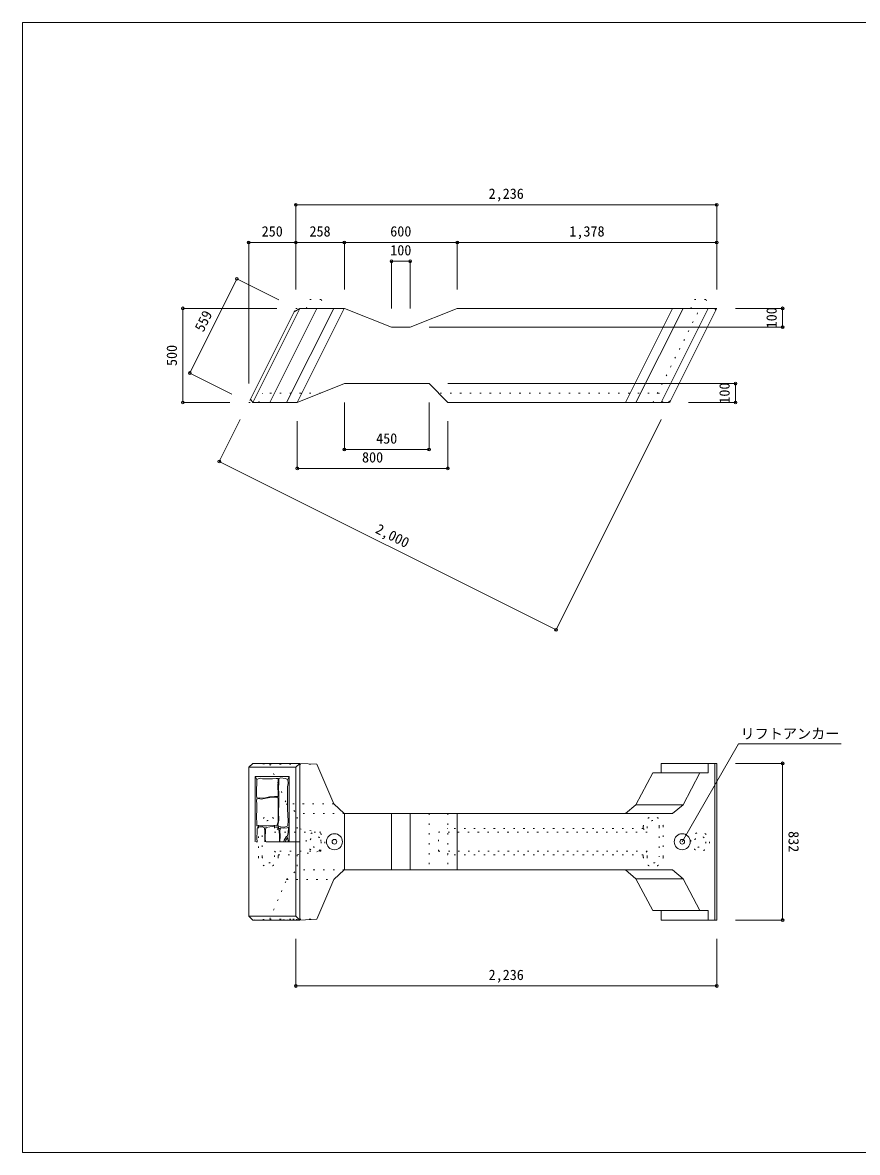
# Model space of a CAD drawing. Units: millimetres, scale not verified. Extents: x 165 to 8745, y 150 to 6150.
# Drawn here: x 165 to 4600, y 150 to 6150 of the extents above; entities that cross this region are included whole.
import ezdxf
from ezdxf.enums import TextEntityAlignment as Align

# ---------------------------------------------------------------- set-up
doc = ezdxf.new("R2010")
doc.units = ezdxf.units.MM
doc.header["$LTSCALE"] = 30
doc.header["$PDMODE"] = 32
doc.header["$PDSIZE"] = 15
doc.linetypes.add('DASHED_DOTTED', pattern=[9.25, 6, -1.5, 0.25, -1.5])
doc.linetypes.add('DOTTED', pattern=[1.75, 0.25, -1.5])
for name, color, linetype, lineweight in [('_0-0_', 7, 'Continuous', 18), ('_0-1_', 7, 'Continuous', 18), ('_0-2_', 4, 'Continuous', 9)]:
    doc.layers.add(name, color=color, linetype=linetype, lineweight=lineweight)
doc.styles.add('ＭＳ ゴシック', font='')
doc.styles.add('ＭＳ 明朝', font='')
doc.styles.get('ＭＳ ゴシック').set_extended_font_data('MS Gothic')
doc.styles.get('ＭＳ 明朝').set_extended_font_data('MS Mincho')

msp = doc.modelspace()

# ---------------------------------------------------------------- linework, layer by layer
at = {"layer": '_0-0_'}
for p, q in [((8745, 6150), (165, 6150)), ((165, 6150), (165, 150)), ((165, 150), (8745, 150))]:
    msp.add_line(p, q, dxfattribs=at)
at = {"layer": '_0-1_'}
for p, q in [((1388.59, 4132.5), (1638.59, 4632.5)), ((1478.04, 4132.5), (1728.04, 4632.5)), ((1567.48, 4132.5), (1817.48, 4632.5)), ((1607.29, 4614.61), (1638.59, 4632.5)), ((1623.38, 4132.5), (1873.38, 4632.5)), ((1638.59, 4632.5), (1874.23, 4632.5)), ((2124.23, 4532.5), (1874.23, 4632.5)), ((2224.23, 4532.5), (2474.23, 4632.5)), ((2474.23, 4632.5), (3842.3, 4632.5)), ((3367.51, 4132.5), (3617.51, 4632.5)), ((3423.42, 4132.5), (3673.42, 4632.5)), ((3807.58, 4632.5), (3557.58, 4132.5)), ((3847.83, 4623.56), (3606.77, 4141.44)), ((3842.3, 4632.5), (3847.83, 4623.56)), ((1375.18, 4150.39), (1607.29, 4614.61)), ((2224.23, 4532.5), (2124.23, 4532.5)), ((1874.23, 4232.5), (1624.23, 4132.5)), ((1874.23, 4232.5), (2324.23, 4232.5)), ((2324.23, 4232.5), (2424.23, 4132.5)), ((1375.18, 4150.39), (1388.59, 4132.5)), ((3592.3, 4132.5), (3606.77, 4141.44)), ((1388.59, 4132.5), (1624.23, 4132.5)), ((2424.23, 4132.5), (3592.3, 4132.5)), ((1388.59, 2216), (1366.23, 2196)), ((1366.23, 1404), (1366.23, 2196)), ((1616.23, 2196), (1366.23, 2196)), ((1388.59, 2216), (1638.59, 2216)), ((1638.59, 2216), (1616.23, 2196)), ((1616.23, 1404), (1616.23, 2196)), ((1638.59, 2216), (1728.04, 2211)), ((1638.59, 1384), (1638.59, 2216)), ((1728.04, 2211), (1817.48, 2001.1)), ((3512.86, 2166), (3423.42, 1996.6)), ((3807.58, 2166), (3512.86, 2166)), ((3557.58, 2166), (3557.58, 2216)), ((3852.3, 2216), (3557.58, 2216)), ((3762.86, 2166), (3673.42, 1996.6)), ((3807.58, 2166), (3807.58, 2216)), ((3842.3, 1384), (3842.3, 2216)), ((3852.3, 2216), (3852.3, 1384)), ((1401.23, 2146), (1581.23, 2146)), ((1401.23, 2146), (1408.73, 2131)), ((1401.23, 2146), (1401.23, 1800)), ((1409.27, 2106.23), (1406.83, 2083.38)), ((1415.8, 2133.16), (1408.73, 2131)), ((1408.73, 2131), (1409.27, 2106.23)), ((1427.63, 2138.05), (1415.8, 2133.16)), ((1439.06, 2133.16), (1427.63, 2138.05)), ((1457.82, 2133.97), (1439.06, 2133.16)), ((1471.29, 2133.16), (1457.82, 2133.97)), ((1492.5, 2133.97), (1471.29, 2133.16)), ((1511.27, 2136.42), (1492.5, 2133.97)), ((1522.28, 2134.79), (1511.27, 2136.42)), ((1521.06, 2093.17), (1521.87, 2119.28)), ((1521.87, 2119.28), (1522.28, 2134.79)), ((1525.59, 2112.65), (1524.7, 2085.99)), ((1536.25, 2138.41), (1525.59, 2135.75)), ((1525.59, 2135.75), (1525.59, 2112.65)), ((1560.68, 2135.75), (1536.25, 2138.41)), ((1573.73, 2131), (1560.68, 2135.75)), ((1572.23, 2092.21), (1575.34, 2109.98)), ((1581.23, 2146), (1573.73, 2131)), ((1575.34, 2109.98), (1573.73, 2131)), ((1581.23, 1800), (1581.23, 2146)), ((1406.83, 2083.38), (1406.83, 2050.75)), ((1408.05, 2046.67), (1406.83, 2050.75)), ((1408.05, 2046.67), (1408.46, 2031.98)), ((1520.26, 2039.35), (1522.69, 2044.21)), ((1522.69, 2055.64), (1521.06, 2093.17)), ((1522.69, 2044.21), (1522.69, 2055.64)), ((1524.7, 2085.99), (1525.59, 2054.01)), ((1525.59, 2054.01), (1526.48, 2002.48)), ((1571.34, 2022.91), (1572.23, 2051.34)), ((1572.23, 2051.34), (1572.23, 2092.21)), ((1409.68, 2026.27), (1408.05, 2020.56)), ((1408.05, 2020.56), (1409.68, 1996.89)), ((1408.46, 2031.98), (1426, 2032.8)), ((1409.68, 1996.89), (1408.87, 1975.68)), ((1418.66, 2028.72), (1409.68, 2026.27)), ((1432.94, 2026.27), (1418.66, 2028.72)), ((1426, 2032.8), (1448.52, 2031.8)), ((1449.66, 2028.72), (1432.94, 2026.27)), ((1448.52, 2031.8), (1476.28, 2038.91)), ((1478.22, 2035.24), (1449.66, 2028.72)), ((1476.28, 2038.91), (1489.39, 2038.91)), ((1500.25, 2036.06), (1478.22, 2035.24)), ((1489.39, 2038.91), (1503.6, 2039.35)), ((1516.57, 2035.24), (1500.25, 2036.06)), ((1503.6, 2039.35), (1516.26, 2039.35)), ((1516.26, 2039.35), (1520.26, 2039.35)), ((1522.69, 2031.98), (1516.57, 2035.24)), ((1521.87, 1961.81), (1522.28, 1995.26)), ((1522.28, 2014.84), (1522.69, 2031.98)), ((1522.28, 1995.26), (1522.28, 2014.84)), ((1526.48, 2002.48), (1525.15, 1958.94)), ((1571.79, 1975.83), (1571.34, 2022.91)), ((1817.48, 2001.1), (1873.38, 1950)), ((3367.51, 1950), (3423.42, 1996.6)), ((3673.42, 1996.6), (3423.42, 1996.6)), ((3617.51, 1950), (3673.42, 1996.6)), ((1408.87, 1975.68), (1408.05, 1929.17)), ((1408.05, 1929.17), (1408.87, 1900.61)), ((1523.51, 1932.43), (1521.87, 1961.81)), ((1522.28, 1905.51), (1523.51, 1932.43)), ((1525.15, 1958.94), (1525.59, 1914.52)), ((1574.01, 1938.51), (1571.79, 1975.83)), ((1576.23, 1912.75), (1574.01, 1938.51)), ((3617.51, 1950), (1873.38, 1950)), ((1874.23, 1650), (1874.23, 1950)), ((2124.23, 1650), (2124.23, 1950)), ((2224.23, 1950), (2224.23, 1650)), ((2474.23, 1950), (2474.23, 1650)), ((1408.87, 1900.61), (1409.27, 1885.11)), ((1409.27, 1885.11), (1426.82, 1883.48)), ((1410.5, 1867.57), (1414.78, 1876.54)), ((1410.91, 1854.92), (1410.5, 1867.57)), ((1414.78, 1876.54), (1428.04, 1878.17)), ((1426.82, 1883.48), (1445.18, 1884.29)), ((1428.04, 1878.17), (1442.73, 1876.54)), ((1442.73, 1876.54), (1450.89, 1874.1)), ((1445.18, 1884.29), (1462.72, 1883.48)), ((1450.89, 1874.1), (1452.32, 1854.92)), ((1457.03, 1874.9), (1455.11, 1858.86)), ((1477.89, 1878.75), (1457.03, 1874.9)), ((1462.72, 1883.48), (1497.8, 1886.74)), ((1492.97, 1880.04), (1477.89, 1878.75)), ((1508.37, 1876.83), (1492.97, 1880.04)), ((1497.8, 1886.74), (1515.75, 1885.11)), ((1524.74, 1877.56), (1508.37, 1876.83)), ((1515.75, 1885.11), (1522.28, 1905.51)), ((1525.59, 1914.52), (1521.15, 1887.87)), ((1521.15, 1887.87), (1522.48, 1881.65)), ((1522.48, 1881.65), (1536.69, 1879.87)), ((1526.98, 1865.28), (1524.74, 1877.56)), ((1530.18, 1837.69), (1526.98, 1865.28)), ((1535.75, 1873.02), (1531.13, 1857.34)), ((1551.57, 1871.9), (1535.75, 1873.02)), ((1536.69, 1879.87), (1556.69, 1878.1)), ((1570.88, 1874.42), (1551.57, 1871.9)), ((1556.69, 1878.1), (1574.45, 1883.43)), ((1573.68, 1875.54), (1570.88, 1874.42)), ((1577.6, 1876.94), (1573.68, 1875.54)), ((1574.45, 1883.43), (1576.23, 1912.75)), ((1575.92, 1848.1), (1577.32, 1871.06)), ((1577.32, 1871.06), (1577.6, 1876.94)), ((1409.89, 1819.02), (1410.91, 1854.92)), ((1410.53, 1800), (1409.89, 1819.02)), ((1452.32, 1854.92), (1451.09, 1819.02)), ((1451.09, 1819.02), (1451.43, 1800)), ((1455.11, 1858.86), (1454.46, 1820.36)), ((1454.46, 1820.36), (1454.58, 1800)), ((1529.69, 1800), (1530.18, 1837.69)), ((1531.13, 1857.34), (1533.09, 1831.86)), ((1533.09, 1831.86), (1531.99, 1800)), ((1551.88, 1800), (1554.93, 1807.5)), ((1554.93, 1807.5), (1564.72, 1825.42)), ((1563.44, 1808.85), (1559.67, 1800)), ((1572.07, 1821.96), (1563.44, 1808.85)), ((1564.72, 1825.42), (1571.58, 1831.02)), ((1571.58, 1831.02), (1575.92, 1848.1)), ((1575.52, 1805.4), (1572.07, 1821.96)), ((1574.58, 1800), (1575.52, 1805.4)), ((1873.38, 1650), (1817.48, 1598.9)), ((3617.51, 1650), (1873.38, 1650)), ((3367.51, 1650), (3423.42, 1603.4)), ((3617.51, 1650), (3673.42, 1603.4)), ((1728.04, 1389), (1817.48, 1598.9)), ((3673.42, 1603.4), (3423.42, 1603.4)), ((3423.42, 1603.4), (3512.86, 1434)), ((3762.86, 1434), (3673.42, 1603.4)), ((1366.23, 1404), (1388.59, 1384)), ((1616.23, 1404), (1366.23, 1404)), ((1638.59, 1384), (1388.59, 1384)), ((1616.23, 1404), (1638.59, 1384)), ((1638.59, 1384), (1728.04, 1389)), ((3807.58, 1434), (3512.86, 1434)), ((3557.58, 1384), (3557.58, 1434)), ((3557.58, 1384), (3557.58, 1434)), ((3852.3, 1384), (3557.58, 1384)), ((3807.58, 1384), (3807.58, 1434))]:
    msp.add_line(p, q, dxfattribs=at)
at = {"layer": '_0-1_', "linetype": 'DOTTED'}
for p, q in [((1607.29, 4614.61), (1616.23, 4632.5)), ((1616.23, 4632.5), (1638.59, 4632.5)), ((1671.23, 4632.5), (1691.23, 4679.5)), ((1751.23, 4679.5), (1691.23, 4679.5)), ((1751.23, 4679.5), (1771.23, 4632.5)), ((3512.86, 4132.5), (3762.86, 4632.5)), ((3714.3, 4632.5), (3734.3, 4679.5)), ((3794.3, 4679.5), (3734.3, 4679.5)), ((3794.3, 4679.5), (3814.3, 4632.5)), ((3852.3, 4632.5), (3842.3, 4632.5)), ((3847.83, 4623.56), (3852.3, 4632.5)), ((1375.18, 4150.39), (1366.23, 4132.5)), ((1418.23, 4132.5), (1439.51, 4182.5)), ((1749.23, 4182.5), (1439.51, 4182.5)), ((3546.03, 4182.5), (2374.23, 4182.5)), ((3567.3, 4132.5), (3546.03, 4182.5)), ((3602.3, 4132.5), (3606.77, 4141.44)), ((1366.23, 4132.5), (1388.59, 4132.5)), ((3592.3, 4132.5), (3602.3, 4132.5)), ((1388.59, 2216), (1478.04, 2211)), ((1478.04, 2211), (1567.48, 2001.1)), ((1478.04, 2211), (1728.04, 2211)), ((1567.48, 2001.1), (1623.38, 1950)), ((1817.48, 2001.1), (1567.48, 2001.1)), ((1873.38, 1950), (1623.38, 1950)), ((1624.23, 1870), (1624.23, 1950)), ((2324.23, 1950), (2324.23, 1650)), ((2424.23, 1950), (2424.23, 1650)), ((1418.23, 1880), (1418.23, 1720)), ((1438.23, 1720), (1438.23, 1880)), ((1503.23, 1880), (1503.23, 1850)), ((1523.23, 1870), (1503.23, 1850)), ((1523.23, 1880), (1523.23, 1870)), ((1523.23, 1870), (1624.23, 1870)), ((1749.23, 1850), (1624.23, 1870)), ((2374.23, 1850), (2424.23, 1870)), ((3462.34, 1870), (2424.23, 1870)), ((3462.34, 1880), (3462.34, 1870)), ((3462.34, 1870), (3482.34, 1850)), ((3482.34, 1880), (3482.34, 1850)), ((3547.34, 1880), (3547.34, 1720)), ((3567.34, 1720), (3567.34, 1880)), ((1503.23, 1850), (1749.23, 1850)), ((1749.23, 1750), (1749.23, 1850)), ((3482.34, 1850), (2374.23, 1850)), ((2374.23, 1750), (2374.23, 1850)), ((1503.23, 1720), (1503.23, 1750)), ((1503.23, 1750), (1523.23, 1730)), ((1749.23, 1750), (1503.23, 1750)), ((1624.23, 1730), (1749.23, 1750)), ((2374.23, 1750), (2424.23, 1730)), ((2374.23, 1750), (3482.34, 1750)), ((3482.34, 1750), (3462.34, 1730)), ((3482.34, 1720), (3482.34, 1750)), ((1523.23, 1730), (1624.23, 1730)), ((1523.23, 1720), (1523.23, 1730)), ((1624.23, 1730), (1624.23, 1650)), ((3462.34, 1730), (2424.23, 1730)), ((3462.34, 1720), (3462.34, 1730)), ((1567.48, 1598.9), (1623.38, 1650)), ((1874.23, 1650), (1623.38, 1650)), ((1478.04, 1389), (1567.48, 1598.9)), ((1567.48, 1598.9), (1817.48, 1598.9)), ((1388.59, 1384), (1478.04, 1389)), ((1478.04, 1389), (1728.04, 1389)), ((1607.68, 1389), (1518.24, 1384)), ((1565.74, 1384), (1655.18, 1389))]:
    msp.add_line(p, q, dxfattribs=at)
at = {"layer": '_0-1_', "linetype": 'DASHED_DOTTED'}
msp.add_line((1638.59, 1800), (1366.23, 1800), dxfattribs=at)
at = {"layer": '_0-1_', "linetype": 'DOTTED'}
for centre, radius in [((1721.23, 1800), 50), ((1721.23, 1800), 30), ((3764.3, 1800), 50), ((3764.3, 1800), 30)]:
    msp.add_circle(centre, radius, dxfattribs=at)
at = {"layer": '_0-1_'}
for centre, radius in [((1821.73, 1800), 42.5), ((1821.73, 1800), 12.5), ((3668.8, 1800), 42.5), ((3668.8, 1800), 12.5)]:
    msp.add_circle(centre, radius, dxfattribs=at)
at = {"layer": '_0-1_', "linetype": 'DOTTED'}
for centre, radius, start, end in [((1470.73, 1880), 52.5, 0, 180), ((3514.84, 1880), 52.5, 0, 180), ((1470.73, 1880), 32.5, 0, 180), ((3514.84, 1880), 32.5, 0, 180), ((1470.73, 1720), 52.5, 180, 0), ((1470.73, 1720), 32.5, 180, 0), ((3514.84, 1720), 52.5, 180, 0), ((3514.84, 1720), 32.5, 180, 0)]:
    msp.add_arc(centre, radius, start, end, dxfattribs=at)
at = {"layer": '_0-2_'}
for p, q in [((1616.23, 5182.5), (1616.23, 4732.5)), ((1616.23, 5182.5), (3852.3, 5182.5)), ((3852.3, 5182.5), (3852.3, 4732.5)), ((1366.23, 4982.5), (3852.3, 4982.5)), ((1366.23, 4982.5), (1366.23, 4232.5)), ((1874.23, 4982.5), (2474.23, 4982.5)), ((1874.23, 4982.5), (1874.23, 4732.5)), ((2474.23, 4982.5), (2474.23, 4732.5)), ((2124.23, 4882.5), (2224.23, 4882.5)), ((2124.23, 4882.5), (2124.23, 4632.5)), ((2224.23, 4882.5), (2224.23, 4632.5)), ((1053.18, 4289.02), (1303.18, 4789.02)), ((1303.18, 4789.02), (1526.79, 4677.22)), ((1016.23, 4132.5), (1016.23, 4632.5)), ((1016.23, 4632.5), (1516.23, 4632.5)), ((4202.3, 4632.5), (3952.3, 4632.5)), ((4202.3, 4632.5), (4202.3, 4532.5)), ((4202.3, 4532.5), (2324.23, 4532.5)), ((1053.18, 4289.02), (1276.79, 4177.22)), ((3952.3, 4232.5), (2424.23, 4232.5)), ((3952.3, 4132.5), (3952.3, 4232.5)), ((1016.23, 4132.5), (1266.23, 4132.5)), ((1874.23, 3882.5), (1874.23, 4132.5)), ((2324.23, 3882.5), (2324.23, 4132.5)), ((3952.3, 4132.5), (3702.3, 4132.5)), ((1209.71, 3819.45), (1321.51, 4043.06)), ((1209.71, 3819.45), (1321.51, 4043.06)), ((1624.23, 3782.5), (1624.23, 4032.5)), ((2424.23, 3782.5), (2424.23, 4032.5)), ((2998.56, 2925.02), (3557.58, 4043.06)), ((2324.23, 3882.5), (1874.23, 3882.5)), ((1209.71, 3819.45), (2998.56, 2925.02)), ((1624.23, 3782.5), (2424.23, 3782.5)), ((4202.3, 2216), (3952.3, 2216)), ((4202.3, 2216), (4202.3, 1384)), ((4202.3, 1384), (3952.3, 1384)), ((1616.23, 1034), (1616.23, 1284)), ((3852.3, 1034), (3852.3, 1284)), ((1616.23, 1034), (3852.3, 1034))]:
    msp.add_line(p, q, dxfattribs=at)
at = {"layer": '_0-2_', "color": 7, "lineweight": 18}
for p, q in [((3668.8, 1800), (3968.8, 2319.62)), ((3968.8, 2319.62), (4513.8, 2319.62))]:
    msp.add_line(p, q, dxfattribs=at)
at = {"layer": '_0-2_'}
for p in [(1616.23, 5182.5), (3852.3, 5182.5), (1366.23, 4982.5), (1616.23, 4982.5), (1874.23, 4982.5), (2474.23, 4982.5), (3852.3, 4982.5), (2124.23, 4882.5), (2224.23, 4882.5), (1303.18, 4789.02), (1016.23, 4632.5), (4202.3, 4632.5), (4202.3, 4532.5), (1053.18, 4289.02), (3952.3, 4232.5), (1016.23, 4132.5), (3952.3, 4132.5), (1874.23, 3882.5), (2324.23, 3882.5), (1209.71, 3819.45), (1624.23, 3782.5), (2424.23, 3782.5), (2998.56, 2925.02), (4202.3, 2216), (4202.3, 1384), (1616.23, 1034), (3852.3, 1034)]:
    msp.add_point(p, dxfattribs=at)

# ---------------------------------------------------------------- texts
at = {"layer": '_0-2_', "style": 'ＭＳ ゴシック'}
for s, p in [('2,236', (2640.52, 5197.5)), ('250', (1434.98, 4997.5)), ('258', (1688.98, 4997.5)), ('600', (2117.98, 4997.5)), ('1,378', (3069.52, 4997.5)), ('100', (2117.98, 4897.5)), ('450', (2042.98, 3897.5)), ('800', (1967.98, 3797.5)), ('リフトアンカー', (3978.8, 2329.62)), ('2,236', (2640.52, 1049))]:
    msp.add_text(s, height=54.99, dxfattribs=at).set_placement(p, align=Align.BOTTOM_LEFT)
at = {"layer": '_0-2_'}
for s, rotation, style, p in [('100', 90, 'ＭＳ ゴシック', (4187.3, 4526.25)), ('559', 63.435, 'ＭＳ ゴシック', (1139.61, 4495.42)), ('500', 90, 'ＭＳ ゴシック', (1001.23, 4326.25)), ('100', 90, 'ＭＳ ゴシック', (3937.3, 4126.25)), ('2,000', 333.435, 'ＭＳ ゴシック', (2026.99, 3427.58)), ('832', 270, 'ＭＳ 明朝', (4217.3, 1856.25))]:
    msp.add_text(s, height=54.99, rotation=rotation, dxfattribs=dict(at, style=style)).set_placement(p, align=Align.BOTTOM_LEFT)

doc.saveas('drawing.dxf')
